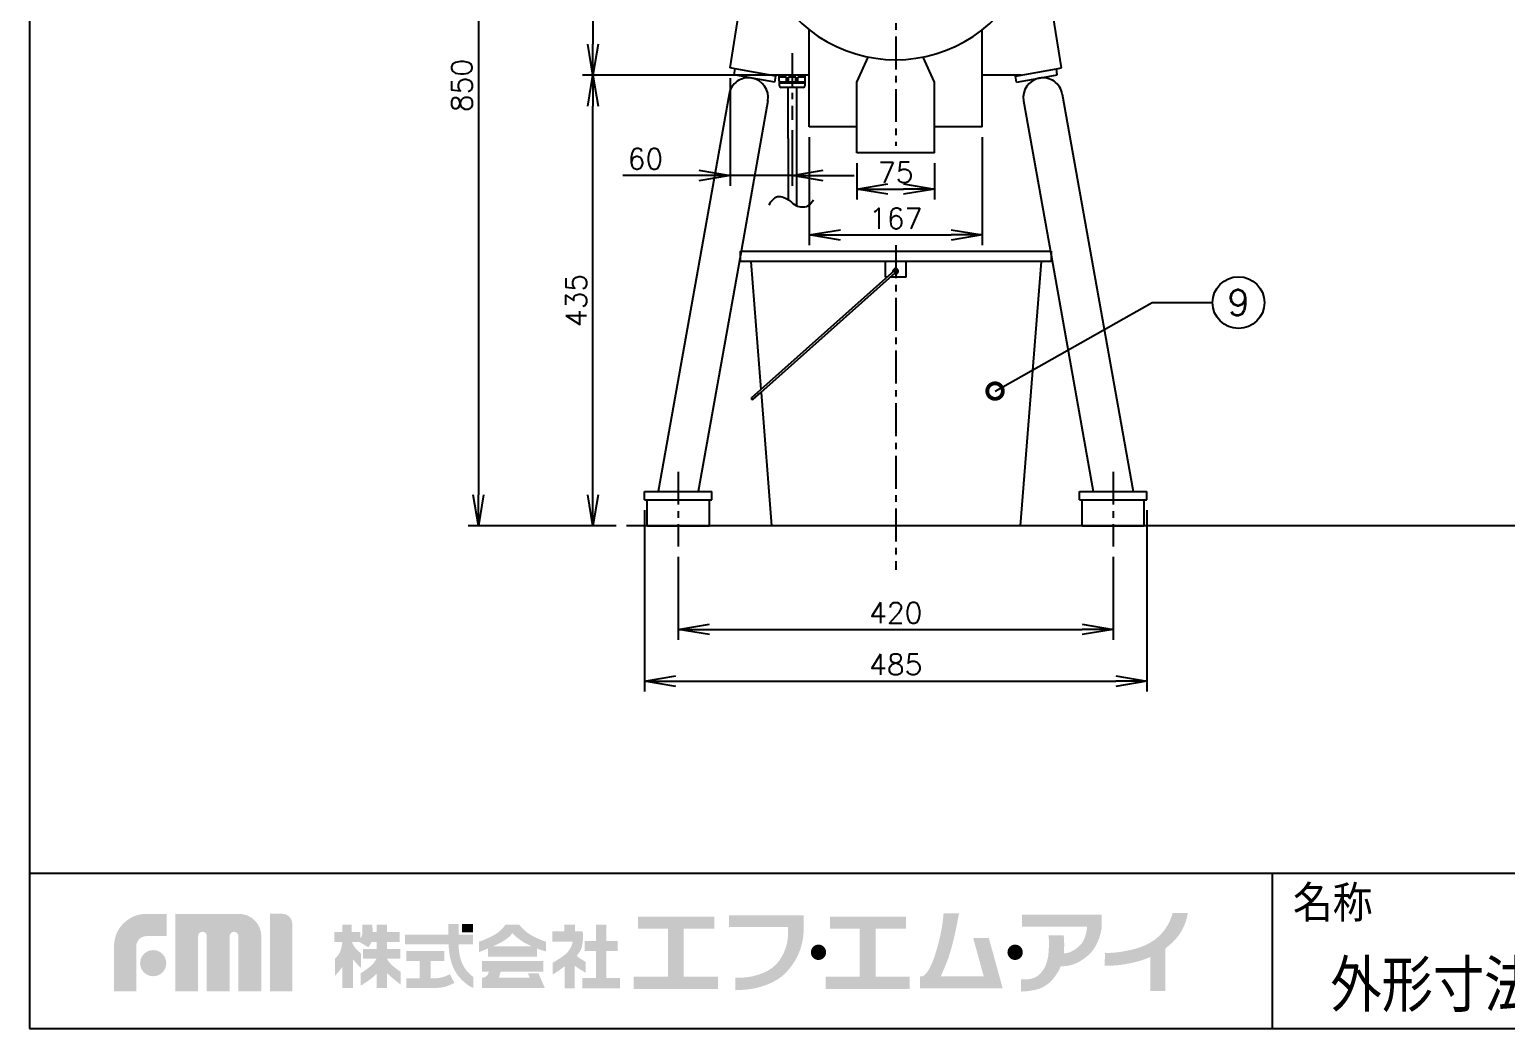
# Model space of a CAD drawing. Extents: x 230 to 4050, y 0 to 2754.
# Drawn here: x 230 to 1656, y 0 to 964 of the extents above; entities that cross this region are included whole.
import ezdxf
from ezdxf.enums import TextEntityAlignment as Align

# ---------------------------------------------------------------- set-up
doc = ezdxf.new("R2010")
doc.units = 0
doc.header["$PDMODE"] = 3
doc.linetypes.add('CENTER', pattern=[50.8, 31.75, -6.35, 6.35, -6.35])
doc.layers.get('0').update_dxf_attribs({"linetype": 'CONTINUOUS'})
doc.layers.get('DEFPOINTS').update_dxf_attribs({"linetype": 'CONTINUOUS'})
for name, color, linetype in [('DANMEN', 7, 'CONTINUOUS'), ('SUNPOU', 7, 'CONTINUOUS'), ('WAKU', 7, 'CONTINUOUS')]:
    doc.layers.add(name, color=color, linetype=linetype)
doc.styles.get("Standard").update_dxf_attribs({"font": 'ROMANS', "bigfont": 'EXTFONT.shx'})
doc.dimstyles.get("Standard").update_dxf_attribs({"dimscale": 10, "dimtxt": 2, "dimasz": 3, "dimexe": 1, "dimexo": 1, "dimgap": 0.6, "dimtad": 3, "dimdec": 0, "dimzin": 0, "dimdsep": 46, "dimtxsty": 'STANDARD', "dimblk1": 'OPEN', "dimblk2": 'OPEN', "dimsah": 1, "dimcen": 1.5, "dimadec": 0, "dimazin": 0, "dimtfac": 1, "dimtdec": 0, "dimtmove": 0, "dimatfit": 0, "dimldrblk": 'DOTSMALL', "dimfxl": 1, "dimtvp": 1, "dimtolj": 1, "dimtzin": 0, "dimarcsym": 0})

# ---------------------------------------------------------------- blocks, each defined once
blk = doc.blocks.new('_OPEN')
at = {"color": 0, "linetype": 'ByBlock'}
for p, q in [((-1, 0.167), (0, 0)), ((0, 0), (-1, -0.167)), ((0, 0), (-1, 0))]:
    blk.add_line(p, q, dxfattribs=at)
blk = doc.blocks.new('*D9')
at = {"layer": 'DEFPOINTS', "color": 0}
for p in [(1075.5, 1205.2), (774, 920.2), (966.5, 920.2)]:
    blk.add_point(p, dxfattribs=at)
at = {"layer": 'SUNPOU', "color": 0, "lineweight": -2}
for p, q in [((1065.5, 1205.2), (764, 1205.2)), ((774, 1175.2), (774, 950.2)), ((956.5, 920.2), (764, 920.2))]:
    blk.add_line(p, q, dxfattribs=at)
at = {"layer": 'SUNPOU', "color": 0, "lineweight": -2, "xscale": 30, "yscale": 30, "zscale": 30}
for p, rotation in [((774, 1205.2), 90), ((774, 920.2), 270)]:
    blk.add_blockref('_OPEN', p, dxfattribs=dict(at, rotation=rotation))
at = {"layer": 'SUNPOU', "color": 0, "insert": (758, 1062.7), "char_height": 20, "attachment_point": 5, "rotation": 90}
blk.add_mtext('\\A1;285', dxfattribs=at)
blk = doc.blocks.new('_DotSmall')
at = {"color": 0, "linetype": 'ByBlock', "const_width": 0.5}
blk.add_lwpolyline([(-0.0625, 0, 1), (0.0625, 0, 1)], format="xyb", close=True, dxfattribs=at)
blk = doc.blocks.new('*D10')
at = {"layer": 'DEFPOINTS', "color": 0}
for p in [(921.5, 1335.2), (663.5, 485.2), (806.5, 485.2)]:
    blk.add_point(p, dxfattribs=at)
at = {"layer": 'SUNPOU', "color": 0, "lineweight": -2}
for p, q in [((911.5, 1335.2), (653.5, 1335.2)), ((663.5, 1305.2), (663.5, 515.2)), ((796.5, 485.2), (653.5, 485.2))]:
    blk.add_line(p, q, dxfattribs=at)
at = {"layer": 'SUNPOU', "color": 0, "lineweight": -2, "xscale": 30, "yscale": 30, "zscale": 30}
for p, rotation in [((663.5, 1335.2), 90), ((663.5, 485.2), 270)]:
    blk.add_blockref('_OPEN', p, dxfattribs=dict(at, rotation=rotation))
at = {"layer": 'SUNPOU', "color": 0, "insert": (647.5, 910.2), "char_height": 20, "attachment_point": 5, "rotation": 90}
blk.add_mtext('\\A1;850', dxfattribs=at)
blk = doc.blocks.new('*D11')
at = {"layer": 'DEFPOINTS', "color": 0}
for p in [(983, 870.2), (1150, 870.2), (1150, 765.9)]:
    blk.add_point(p, dxfattribs=at)
at = {"layer": 'SUNPOU', "color": 0, "lineweight": -2}
for p, q in [((983, 860.2), (983, 755.9)), ((1150, 860.2), (1150, 755.9)), ((1013, 765.9), (1120, 765.9))]:
    blk.add_line(p, q, dxfattribs=at)
at = {"layer": 'SUNPOU', "color": 0, "lineweight": -2, "xscale": 30, "yscale": 30, "zscale": 30, "rotation": 180}
blk.add_blockref('_OPEN', (983, 765.9), dxfattribs=at)
at = {"layer": 'SUNPOU', "color": 0, "lineweight": -2, "xscale": 30, "yscale": 30, "zscale": 30}
blk.add_blockref('_OPEN', (1150, 765.9), dxfattribs=at)
at = {"layer": 'SUNPOU', "color": 0, "insert": (1066.5, 781.9), "char_height": 20, "attachment_point": 5}
blk.add_mtext('\\A1;167', dxfattribs=at)
blk = doc.blocks.new('*D12')
at = {"layer": 'DEFPOINTS', "color": 0}
for p in [(1029, 845.2), (1104, 845.2), (1104, 810.2)]:
    blk.add_point(p, dxfattribs=at)
at = {"layer": 'SUNPOU', "color": 0, "lineweight": -2}
for p, q in [((1029, 835.2), (1029, 800.2)), ((1104, 835.2), (1104, 800.2)), ((1059, 810.2), (1074, 810.2))]:
    blk.add_line(p, q, dxfattribs=at)
at = {"layer": 'SUNPOU', "color": 0, "lineweight": -2, "xscale": 30, "yscale": 30, "zscale": 30, "rotation": 180}
blk.add_blockref('_OPEN', (1029, 810.2), dxfattribs=at)
at = {"layer": 'SUNPOU', "color": 0, "lineweight": -2, "xscale": 30, "yscale": 30, "zscale": 30}
blk.add_blockref('_OPEN', (1104, 810.2), dxfattribs=at)
at = {"layer": 'SUNPOU', "color": 0, "insert": (1066.5, 826.2), "char_height": 20, "attachment_point": 5}
blk.add_mtext('\\A1;75', dxfattribs=at)
blk = doc.blocks.new('*D21')
at = {"layer": 'DEFPOINTS', "color": 0}
for p in [(774, 920.2), (945.5, 920.2), (806.5, 485.2)]:
    blk.add_point(p, dxfattribs=at)
at = {"layer": 'SUNPOU', "color": 0, "lineweight": -2}
for p, q in [((935.5, 920.2), (764, 920.2)), ((774, 515.2), (774, 890.2)), ((796.5, 485.2), (764, 485.2))]:
    blk.add_line(p, q, dxfattribs=at)
at = {"layer": 'SUNPOU', "color": 0, "lineweight": -2, "xscale": 30, "yscale": 30, "zscale": 30}
for p, rotation in [((774, 920.2), 90), ((774, 485.2), 270)]:
    blk.add_blockref('_OPEN', p, dxfattribs=dict(at, rotation=rotation))
at = {"layer": 'SUNPOU', "color": 0, "insert": (758, 702.7), "char_height": 20, "attachment_point": 5, "rotation": 90}
blk.add_mtext('\\A1;435', dxfattribs=at)
blk = doc.blocks.new('*D27')
at = {"layer": 'DEFPOINTS', "color": 0}
for p in [(906.5, 927.2), (966.5, 876.9), (966.5, 823.3)]:
    blk.add_point(p, dxfattribs=at)
at = {"layer": 'SUNPOU', "color": 0, "lineweight": -2}
for p, q in [((906.5, 917.2), (906.5, 813.3)), ((966.5, 866.9), (966.5, 813.3)), ((876.5, 823.3), (803.1, 823.3)), ((966.5, 823.3), (906.5, 823.3)), ((996.5, 823.3), (1026.5, 823.3))]:
    blk.add_line(p, q, dxfattribs=at)
at = {"layer": 'SUNPOU', "color": 0, "lineweight": -2, "xscale": 30, "yscale": 30, "zscale": 30}
blk.add_blockref('_OPEN', (906.5, 823.3), dxfattribs=at)
at = {"layer": 'SUNPOU', "color": 0, "lineweight": -2, "xscale": 30, "yscale": 30, "zscale": 30, "rotation": 180}
blk.add_blockref('_OPEN', (966.5, 823.3), dxfattribs=at)
at = {"layer": 'SUNPOU', "color": 0, "insert": (824.8, 839.3), "char_height": 20, "attachment_point": 5}
blk.add_mtext('\\A1;60', dxfattribs=at)
blk = doc.blocks.new('*D36')
at = {"layer": 'DEFPOINTS', "color": 0}
for p in [(856.5, 465.2), (1276.5, 465.2), (1276.5, 385.2)]:
    blk.add_point(p, dxfattribs=at)
at = {"layer": 'SUNPOU', "color": 0, "lineweight": -2}
for p, q in [((856.5, 455.2), (856.5, 375.2)), ((1276.5, 455.2), (1276.5, 375.2)), ((886.5, 385.2), (1246.5, 385.2))]:
    blk.add_line(p, q, dxfattribs=at)
at = {"layer": 'SUNPOU', "color": 0, "lineweight": -2, "xscale": 30, "yscale": 30, "zscale": 30, "rotation": 180}
blk.add_blockref('_OPEN', (856.5, 385.2), dxfattribs=at)
at = {"layer": 'SUNPOU', "color": 0, "lineweight": -2, "xscale": 30, "yscale": 30, "zscale": 30}
blk.add_blockref('_OPEN', (1276.5, 385.2), dxfattribs=at)
at = {"layer": 'SUNPOU', "color": 0, "insert": (1066.5, 401.2), "char_height": 20, "attachment_point": 5}
blk.add_mtext('\\A1;420', dxfattribs=at)
blk = doc.blocks.new('*D37')
at = {"layer": 'DEFPOINTS', "color": 0}
for p in [(824, 510.2), (1309, 510.2), (1309, 335.2)]:
    blk.add_point(p, dxfattribs=at)
at = {"layer": 'SUNPOU', "color": 0, "lineweight": -2}
for p, q in [((824, 500.2), (824, 325.2)), ((1309, 500.2), (1309, 325.2)), ((854, 335.2), (1279, 335.2))]:
    blk.add_line(p, q, dxfattribs=at)
at = {"layer": 'SUNPOU', "color": 0, "lineweight": -2, "xscale": 30, "yscale": 30, "zscale": 30, "rotation": 180}
blk.add_blockref('_OPEN', (824, 335.2), dxfattribs=at)
at = {"layer": 'SUNPOU', "color": 0, "lineweight": -2, "xscale": 30, "yscale": 30, "zscale": 30}
blk.add_blockref('_OPEN', (1309, 335.2), dxfattribs=at)
at = {"layer": 'SUNPOU', "color": 0, "insert": (1066.5, 351.2), "char_height": 20, "attachment_point": 5}
blk.add_mtext('\\A1;485', dxfattribs=at)

msp = doc.modelspace()

# ---------------------------------------------------------------- hatches: boundary and pattern name
at = {"layer": 'WAKU'}
h = msp.add_hatch(color=1, dxfattribs=at)
edge = h.paths.add_edge_path()
edge.add_spline(control_points=[(311.6, 35.7), (311.6, 35.7), (311.6, 79.3), (311.6, 79.3), (311.6, 96.6), (325.6, 110.6), (342.9, 110.6), (342.9, 110.6), (362.3, 110.6), (362.3, 110.6), (362.3, 110.6), (362.3, 89.1), (362.3, 89.1), (362.3, 89.1), (342.9, 89.1), (342.9, 89.1), (337.5, 89.1), (333.1, 84.7), (333.1, 79.3), (333.1, 79.3), (333.1, 35.7), (333.1, 35.7), (333.1, 35.7), (311.6, 35.7), (311.6, 35.7)], knot_values=[0, 0, 0, 0, 1, 1, 1, 2, 2, 2, 3, 3, 3, 4, 4, 4, 5, 5, 5, 6, 6, 6, 7, 7, 7, 8, 8, 8, 8], degree=3, periodic=0)
h = msp.add_hatch(color=1, dxfattribs=at)
edge = h.paths.add_edge_path()
edge.add_spline(control_points=[(453.5, 35.7), (453.5, 35.7), (431.7, 35.7), (431.7, 35.7), (431.7, 35.7), (431.7, 89.1), (431.7, 89.1), (431.7, 91.4), (429.8, 93.3), (427.5, 93.3), (425.2, 93.3), (423.3, 91.4), (423.3, 89.1), (423.3, 89.1), (423.3, 35.7), (423.3, 35.7), (423.3, 35.7), (401.2, 35.7), (401.2, 35.7), (401.2, 35.7), (401.2, 89.1), (401.2, 89.1), (401.2, 91.4), (399.4, 93.3), (397.1, 93.3), (394.7, 93.3), (392.8, 91.4), (392.8, 89.1), (392.8, 89.1), (392.8, 35.7), (392.8, 35.7), (392.8, 35.7), (370.8, 35.7), (370.8, 35.7), (370.8, 35.7), (370.8, 110.6), (370.8, 110.6), (370.8, 110.6), (402.5, 110.6), (402.5, 110.6), (402.5, 110.6), (432.2, 110.6), (432.2, 110.6), (444.1, 110.6), (453.8, 101), (453.8, 89.1), (453.8, 89.1), (453.8, 87.1), (453.8, 87.1), (453.8, 83.8), (453.8, 35.7), (453.8, 35.7), (453.8, 35.7), (453.5, 35.7), (453.5, 35.7)], knot_values=[0, 0, 0, 0, 1, 1, 1, 2, 2, 2, 3, 3, 3, 4, 4, 4, 5, 5, 5, 6, 6, 6, 7, 7, 7, 8, 8, 8, 9, 9, 9, 10, 10, 10, 11, 11, 11, 12, 12, 12, 13, 13, 13, 14, 14, 14, 15, 15, 15, 16, 16, 16, 17, 17, 17, 18, 18, 18, 18], degree=3, periodic=0)
h = msp.add_hatch(color=1, dxfattribs=at)
edge = h.paths.add_edge_path()
edge.add_spline(control_points=[(462.1, 35.7), (462.1, 35.7), (462.1, 110.7), (462.1, 110.7), (462.1, 110.7), (473.9, 110.7), (473.9, 110.7), (479.3, 110.7), (483.7, 106.3), (483.7, 100.9), (483.7, 100.9), (483.7, 35.7), (483.7, 35.7), (483.7, 35.7), (462.1, 35.7), (462.1, 35.7)], knot_values=[0, 0, 0, 0, 1, 1, 1, 2, 2, 2, 3, 3, 3, 4, 4, 4, 5, 5, 5, 5], degree=3, periodic=0)
h = msp.add_hatch(color=1, dxfattribs=at)
edge = h.paths.add_edge_path(flags=16)
edge.add_spline(control_points=[(588.4, 54.7), (588.4, 54.7), (584.4, 57.2), (580.4, 60.7), (577.9, 62.8), (576.3, 65.3), (575.3, 67), (575.3, 67), (575.3, 67.2), (575.3, 67.2), (575.3, 67.2), (588.2, 67.2), (588.2, 67.2), (588.2, 67.2), (588.2, 76.7), (588.2, 76.7), (588.2, 76.7), (575.3, 76.7), (575.3, 76.7), (575.3, 76.7), (575.3, 83.5), (575.3, 83.5), (575.3, 83.5), (587.4, 83.5), (587.4, 83.5), (587.4, 83.5), (587.4, 93), (587.4, 93), (587.4, 93), (575.3, 93), (575.3, 93), (575.3, 93), (575.3, 100.2), (575.3, 100.2), (575.3, 100.2), (565.2, 100.2), (565.2, 100.2), (565.2, 100.2), (565.2, 93), (565.2, 93), (565.2, 93), (561.5, 93), (561.5, 93), (561.4, 97.2), (560.7, 100.3), (560.7, 100.3), (560.7, 100.3), (551.3, 100.3), (551.3, 100.3), (551.3, 100.3), (551.4, 92.5), (551.3, 90.8), (551.2, 89.8), (550.3, 88.3), (549.5, 87.1), (549.5, 87.1), (549.5, 93), (549.5, 93), (549.5, 93), (541.2, 93), (541.2, 93), (541.2, 93), (541.2, 100.3), (541.2, 100.3), (541.2, 100.3), (532.1, 100.3), (532.1, 100.3), (532.1, 100.3), (532.1, 93), (532.1, 93), (532.1, 93), (524.2, 93), (524.2, 93), (524.2, 93), (524.2, 83.3), (524.2, 83.3), (524.2, 83.3), (532.1, 83.3), (532.1, 83.3), (532.1, 83.3), (532.1, 83.2), (532.1, 83.2), (531.9, 81.5), (530.9, 75), (529.1, 72.2), (527, 69), (524.9, 67.3), (524.9, 67.3), (524.9, 67.3), (524.9, 50.7), (524.9, 50.7), (524.9, 50.7), (530, 56), (532.1, 59.6), (532.1, 59.6), (532.1, 38.9), (532.1, 38.9), (532.1, 38.9), (541.2, 38.9), (541.2, 38.9), (541.2, 38.9), (541.2, 38.9), (541.2, 38.9), (541.2, 38.9), (542.4, 38.9), (542.4, 38.9), (542.4, 38.9), (542.4, 66.7), (542.4, 66.7), (544.8, 63.3), (550, 58.5), (550, 58.5), (550, 58.5), (550, 72.5), (550, 72.5), (550, 72.5), (546.1, 75.6), (544.3, 77.9), (542.8, 79.7), (541.8, 82.3), (541.5, 83.3), (541.5, 83.3), (548.8, 83.3), (548.8, 83.3), (548.8, 83.3), (557.2, 78.3), (557.2, 78.3), (557.2, 78.3), (558.9, 80.5), (560.2, 83.5), (560.2, 83.5), (565.2, 83.5), (565.2, 83.5), (565.2, 83.5), (565.2, 76.7), (565.2, 76.7), (565.2, 76.7), (552.1, 76.7), (552.1, 76.7), (552.1, 76.7), (552.1, 67.2), (552.1, 67.2), (552.1, 67.2), (564.9, 67.2), (564.9, 67.2), (564.1, 65.4), (562.2, 62.3), (558.3, 59.3), (552.6, 54.8), (549.7, 53.3), (549.7, 53.3), (549.7, 53.3), (549.7, 41.3), (549.7, 41.3), (549.7, 41.3), (561.4, 48.1), (565.2, 53), (565.2, 53), (565.2, 38.9), (565.2, 38.9), (565.2, 38.9), (575.3, 38.9), (575.3, 38.9), (575.3, 38.9), (575.3, 53.3), (575.3, 53.3), (580, 48.8), (588.4, 42.3), (588.4, 42.3), (588.4, 42.3), (588.4, 54.7), (588.4, 54.7)], knot_values=[0, 0, 0, 0, 1, 1, 1, 2, 2, 2, 3, 3, 3, 4, 4, 4, 5, 5, 5, 6, 6, 6, 7, 7, 7, 8, 8, 8, 9, 9, 9, 10, 10, 10, 11, 11, 11, 12, 12, 12, 13, 13, 13, 14, 14, 14, 15, 15, 15, 16, 16, 16, 17, 17, 17, 18, 18, 18, 19, 19, 19, 20, 20, 20, 21, 21, 21, 22, 22, 22, 23, 23, 23, 24, 24, 24, 25, 25, 25, 26, 26, 26, 27, 27, 27, 28, 28, 28, 29, 29, 29, 30, 30, 30, 31, 31, 31, 32, 32, 32, 33, 33, 33, 34, 34, 34, 35, 35, 35, 36, 36, 36, 37, 37, 37, 38, 38, 38, 39, 39, 39, 40, 40, 40, 41, 41, 41, 42, 42, 42, 43, 43, 43, 44, 44, 44, 45, 45, 45, 46, 46, 46, 47, 47, 47, 48, 48, 48, 49, 49, 49, 50, 50, 50, 51, 51, 51, 52, 52, 52, 53, 53, 53, 54, 54, 54, 55, 55, 55, 56, 56, 56, 57, 57, 57, 57], degree=3, periodic=0)
h = msp.add_hatch(color=1, dxfattribs=at)
edge = h.paths.add_edge_path()
edge.add_spline(control_points=[(649.2, 60), (647.3, 63.5), (645.9, 67.8), (645.1, 72), (644.6, 75.4), (644.4, 78.9), (644.3, 81.1), (644.3, 81.1), (658.1, 81.1), (658.1, 81.1), (658.1, 81.1), (658.1, 90.6), (658.1, 90.6), (658.1, 90.6), (644.4, 90.6), (644.4, 90.6), (644.4, 90.6), (644.4, 100.9), (644.4, 100.9), (644.4, 100.9), (634.3, 100.9), (634.3, 100.9), (634.3, 100.9), (634.3, 90.6), (634.3, 90.6), (634.3, 90.6), (592.7, 90.6), (592.7, 90.6), (592.7, 90.6), (592.7, 81.1), (592.7, 81.1), (592.7, 81.1), (634.7, 81.1), (634.7, 81.1), (634.8, 78.6), (635.1, 74.5), (635.8, 70.4), (636.7, 65.3), (638.5, 59.8), (640.9, 55.5), (646.1, 46), (654.9, 40.9), (655.7, 40.4), (656.5, 39.9), (658.6, 39.1), (658.6, 39.1), (658.6, 39.1), (658.6, 49.7), (658.6, 49.7), (656.1, 51.4), (651.9, 55.1), (649.2, 60)], knot_values=[0, 0, 0, 0, 1, 1, 1, 2, 2, 2, 3, 3, 3, 4, 4, 4, 5, 5, 5, 6, 6, 6, 7, 7, 7, 8, 8, 8, 9, 9, 9, 10, 10, 10, 11, 11, 11, 12, 12, 12, 13, 13, 13, 14, 14, 14, 15, 15, 15, 16, 16, 16, 17, 17, 17, 17], degree=3, periodic=0)
for points in [[(658.1, 92.7), (647.7, 92.7), (647.7, 100.9), (658.1, 100.9)], [(786.9, 48.7), (786.9, 74.6), (797.8, 74.6), (797.8, 84.4), (786.9, 84.4), (786.9, 100.3), (777.1, 100.3), (777.1, 84.4), (766, 84.4), (766, 74.6), (777.1, 74.6), (777.1, 48.7), (763.7, 48.7), (763.7, 38.8), (800.2, 38.8), (800.2, 48.7)], [(861.7, 50), (861.7, 96.3), (891.3, 96.3), (891.3, 107.8), (817.7, 107.8), (817.7, 96.3), (846.5, 96.3), (846.5, 50), (813.5, 50), (813.5, 38.1), (894.8, 38.1), (894.8, 50)], [(1047, 50), (1047, 96.3), (1076.5, 96.3), (1076.5, 107.8), (1003, 107.8), (1003, 96.3), (1031.8, 96.3), (1031.8, 50), (998.7, 50), (998.7, 38.1), (1080, 38.1), (1080, 50)]]:
    msp.add_hatch(color=1, dxfattribs=at).paths.add_polyline_path(points)
h = msp.add_hatch(color=1, dxfattribs=at)
edge = h.paths.add_edge_path()
edge.add_spline(control_points=[(677.5, 79.3), (680.6, 80.6), (683.3, 81.9), (685, 82.8), (690, 85.7), (695, 89.3), (695.9, 91.8), (696, 91.8), (696.2, 91.9), (696.5, 91.7), (696.6, 91.1), (702.1, 86.5), (706.2, 83.8), (709, 82.1), (712, 80.6), (714.9, 79.3), (714.9, 79.3), (677.5, 79.3), (677.5, 79.3)], knot_values=[0, 0, 0, 0, 1, 1, 1, 2, 2, 2, 3, 3, 3, 4, 4, 4, 5, 5, 5, 6, 6, 6, 6], degree=3, periodic=0)
edge = h.paths.add_edge_path(flags=16)
edge.add_spline(control_points=[(728.6, 83.7), (728.6, 83.7), (722.3, 85.7), (715.7, 89.3), (706.4, 94.4), (703, 100.2), (703, 100.2), (703, 100.2), (689.6, 100.2), (689.6, 100.2), (689.6, 100.2), (686.1, 94), (677.8, 89.7), (669.5, 85.4), (664, 83.7), (664, 83.7), (664, 83.7), (664, 73.6), (664, 73.6), (664, 73.6), (668, 75.2), (672.6, 77.2), (672.6, 77.2), (672.6, 69.2), (672.6, 69.2), (672.6, 69.2), (720.2, 69.2), (720.2, 69.2), (720.2, 69.2), (720.2, 77.1), (720.2, 77.1), (725, 75.3), (728.6, 74.4), (728.6, 74.4), (728.6, 74.4), (728.6, 83.7), (728.6, 83.7)], knot_values=[0, 0, 0, 0, 1, 1, 1, 2, 2, 2, 3, 3, 3, 4, 4, 4, 5, 5, 5, 6, 6, 6, 7, 7, 7, 8, 8, 8, 9, 9, 9, 10, 10, 10, 11, 11, 11, 12, 12, 12, 12], degree=3, periodic=0)
h = msp.add_hatch(color=1, dxfattribs=at)
edge = h.paths.add_edge_path()
edge.add_spline(control_points=[(767.1, 64.3), (767.1, 64.3), (762.7, 66.7), (760.6, 68.3), (759.8, 68.9), (759.1, 69.6), (758.5, 70.3), (760.1, 72), (761.4, 73.9), (762.3, 75.7), (765.5, 82.6), (764.2, 93.7), (764.2, 93.7), (764.2, 93.7), (756.6, 93.7), (756.6, 93.7), (756.6, 93.7), (756.6, 100.3), (756.6, 100.3), (756.6, 100.3), (746.6, 100.3), (746.6, 100.3), (746.6, 100.3), (746.6, 93.7), (746.6, 93.7), (746.6, 93.7), (734.9, 93.7), (734.9, 93.7), (734.9, 93.7), (734.9, 83.8), (734.9, 83.8), (734.9, 83.8), (754.5, 83.8), (754.5, 83.8), (754.2, 79.5), (750.6, 74), (747, 71.1), (743.2, 68.2), (735.3, 63.4), (735.3, 63.4), (735.3, 63.4), (735.3, 52.2), (735.3, 52.2), (735.3, 52.2), (738.8, 54), (744.1, 58), (744.9, 58.6), (745.9, 59.3), (746.8, 60.1), (746.8, 60.1), (746.8, 38.8), (746.8, 38.8), (746.8, 38.8), (756.5, 38.8), (756.5, 38.8), (756.5, 38.8), (756.5, 60.5), (756.5, 60.5), (760.9, 57.2), (767.1, 53.8), (767.1, 53.8), (767.1, 53.8), (767.1, 64.3), (767.1, 64.3)], knot_values=[0, 0, 0, 0, 1, 1, 1, 2, 2, 2, 3, 3, 3, 4, 4, 4, 5, 5, 5, 6, 6, 6, 7, 7, 7, 8, 8, 8, 9, 9, 9, 10, 10, 10, 11, 11, 11, 12, 12, 12, 13, 13, 13, 14, 14, 14, 15, 15, 15, 16, 16, 16, 17, 17, 17, 18, 18, 18, 19, 19, 19, 20, 20, 20, 21, 21, 21, 21], degree=3, periodic=0)
h = msp.add_hatch(color=1, dxfattribs=at)
edge = h.paths.add_edge_path()
edge.add_spline(control_points=[(977.5, 98), (977.5, 98), (977.5, 100.1), (977.5, 100.1), (977.5, 101.5), (977.5, 102.2), (977.5, 102.3), (977.5, 102.3), (977.5, 109.3), (977.5, 109.3), (977.5, 109.3), (905.4, 109.3), (905.4, 109.3), (905.4, 109.3), (905.4, 98), (905.4, 98), (905.4, 98), (962.4, 98), (962.4, 98), (962.6, 94.1), (962.9, 85.8), (960.5, 78.7), (958.1, 71.4), (955, 66), (950.7, 61.6), (942, 52.6), (925.9, 48.3), (911.6, 49), (911.6, 49), (911.6, 48.9), (911.6, 48.9), (911.6, 48.9), (911.6, 37.2), (911.6, 37.2), (911.6, 37.2), (911.6, 37.2), (911.6, 37.2), (929.1, 36.4), (949.3, 42.4), (960.3, 53.7), (965.5, 59.2), (970.2, 65.7), (973.5, 74.2), (976.7, 82.2), (977.5, 89.6), (977.5, 94.7), (977.5, 96), (977.5, 97.1), (977.5, 98), (977.5, 98), (977.5, 98), (977.5, 98)], knot_values=[0, 0, 0, 0, 1, 1, 1, 2, 2, 2, 3, 3, 3, 4, 4, 4, 5, 5, 5, 6, 6, 6, 7, 7, 7, 8, 8, 8, 9, 9, 9, 10, 10, 10, 11, 11, 11, 12, 12, 12, 13, 13, 13, 14, 14, 14, 15, 15, 15, 16, 16, 16, 17, 17, 17, 17], degree=3, periodic=0)
h = msp.add_hatch(color=1, dxfattribs=at)
edge = h.paths.add_edge_path()
edge.add_spline(control_points=[(1156.4, 87.3), (1156.4, 87.3), (1141.3, 87.3), (1141.3, 87.3), (1141.3, 87.3), (1151.5, 50.2), (1151.5, 50.2), (1151.5, 50.2), (1109.8, 50.2), (1109.8, 50.2), (1111, 52.5), (1113.6, 58.1), (1117.2, 67.7), (1122.9, 83.4), (1127.6, 111.2), (1127.6, 111.2), (1127.6, 111.2), (1112.7, 111.2), (1112.7, 111.2), (1112.7, 111.2), (1111.7, 92.5), (1104.2, 70.2), (1099.1, 54.9), (1094.6, 51.1), (1092.2, 50.2), (1092.2, 50.2), (1089.9, 50.2), (1089.9, 50.2), (1089.9, 50.2), (1089.9, 38.7), (1089.9, 38.7), (1089.9, 38.7), (1154.7, 38.7), (1154.7, 38.7), (1154.7, 38.7), (1164.6, 38.7), (1164.6, 38.7), (1164.6, 38.7), (1169.8, 38.7), (1169.8, 38.7), (1169.8, 38.7), (1156.4, 87.3), (1156.4, 87.3)], knot_values=[0, 0, 0, 0, 1, 1, 1, 2, 2, 2, 3, 3, 3, 4, 4, 4, 5, 5, 5, 6, 6, 6, 7, 7, 7, 8, 8, 8, 9, 9, 9, 10, 10, 10, 11, 11, 11, 12, 12, 12, 13, 13, 13, 14, 14, 14, 14], degree=3, periodic=0)
h = msp.add_hatch(color=1, dxfattribs=at)
edge = h.paths.add_edge_path()
edge.add_spline(control_points=[(1265.5, 101.6), (1265.5, 101.6), (1265.5, 109.8), (1265.5, 109.8), (1265.5, 109.8), (1188.5, 109.8), (1188.5, 109.8), (1188.5, 109.8), (1188.5, 98.2), (1188.5, 98.2), (1188.5, 98.2), (1251.3, 98.2), (1251.3, 98.2), (1251, 95.1), (1249.9, 85.4), (1244.5, 80.3), (1238, 74.2), (1233.2, 72.5), (1228.8, 72.5), (1228.8, 72.5), (1228.8, 72.5), (1228.8, 72.5), (1229.7, 81.5), (1228.7, 89.9), (1228.7, 89.9), (1228.7, 89.9), (1213.9, 89.9), (1213.9, 89.9), (1213.9, 89.9), (1214.9, 87.4), (1214.2, 74.5), (1213.5, 60.6), (1207.4, 52.9), (1202, 49.7), (1196.6, 46.5), (1187.6, 47.4), (1187.6, 47.4), (1187.6, 47.4), (1187.6, 35.7), (1187.6, 35.7), (1187.6, 35.7), (1192.3, 35.2), (1202.4, 37.6), (1211.4, 39.6), (1219.2, 46.4), (1224.9, 57.7), (1225.1, 58), (1225.6, 59.7), (1225.7, 60), (1232.7, 60.1), (1240.7, 60.6), (1252, 70.3), (1260.9, 77.9), (1264.3, 89.7), (1265.2, 96.1), (1265.2, 96.1), (1265.5, 101.6), (1265.5, 101.6)], knot_values=[0, 0, 0, 0, 1, 1, 1, 2, 2, 2, 3, 3, 3, 4, 4, 4, 5, 5, 5, 6, 6, 6, 7, 7, 7, 8, 8, 8, 9, 9, 9, 10, 10, 10, 11, 11, 11, 12, 12, 12, 13, 13, 13, 14, 14, 14, 15, 15, 15, 16, 16, 16, 17, 17, 17, 18, 18, 18, 19, 19, 19, 19], degree=3, periodic=0)
h = msp.add_hatch(color=1, dxfattribs=at)
edge = h.paths.add_edge_path()
edge.add_spline(control_points=[(1348.5, 111.4), (1348.5, 111.4), (1333.8, 111.4), (1333.8, 111.4), (1333.8, 111.1), (1329.6, 91), (1309.8, 81.4), (1302.4, 77.9), (1295.8, 76.3), (1290.2, 75.1), (1277.9, 72.5), (1268.8, 72.9), (1268.7, 72.9), (1268.7, 72.9), (1268.1, 60.5), (1268.1, 60.5), (1268.5, 60.5), (1278.8, 60), (1292.8, 62.9), (1298.3, 64.1), (1304.8, 65.7), (1312.2, 68.9), (1312.2, 68.9), (1312.2, 36.1), (1312.2, 36.1), (1312.2, 36.1), (1326.7, 36.1), (1326.7, 36.1), (1326.7, 36.1), (1326.7, 77), (1326.7, 77), (1347.1, 91.6), (1348.2, 110.4), (1348.5, 111.4)], knot_values=[0, 0, 0, 0, 1, 1, 1, 2, 2, 2, 3, 3, 3, 4, 4, 4, 5, 5, 5, 6, 6, 6, 7, 7, 7, 8, 8, 8, 9, 9, 9, 10, 10, 10, 11, 11, 11, 11], degree=3, periodic=0)
h = msp.add_hatch(color=1, dxfattribs=at)
edge = h.paths.add_edge_path()
edge.add_spline(control_points=[(336.8, 63), (336.8, 70), (342.4, 75.6), (349.4, 75.6), (356.4, 75.6), (362, 70), (362, 63), (362, 56), (356.4, 50.4), (349.4, 50.4), (342.4, 50.4), (336.8, 56), (336.8, 63)], knot_values=[0, 0, 0, 0, 1, 1, 1, 2, 2, 2, 3, 3, 3, 4, 4, 4, 4], degree=3, periodic=0)
h = msp.add_hatch(color=1, dxfattribs=at)
edge = h.paths.add_edge_path()
edge.add_spline(control_points=[(635.9, 52.4), (634.6, 51.7), (630.7, 49.8), (627.9, 49.2), (626.4, 48.8), (623.4, 48.4), (620.9, 48.4), (620.9, 48.4), (620.4, 48.4), (620.4, 48.4), (620.4, 48.4), (620.4, 48.4), (620.4, 48.4), (620.4, 48.4), (617.3, 48.4), (617.3, 48.4), (617.3, 48.4), (617.3, 65.2), (617.3, 65.2), (617.3, 65.2), (630.7, 65.2), (630.7, 65.2), (630.7, 65.2), (630.7, 74.6), (630.7, 74.6), (630.7, 74.6), (594, 74.6), (594, 74.6), (594, 74.6), (594, 65.2), (594, 65.2), (594, 65.2), (606.9, 65.2), (606.9, 65.2), (606.9, 65.2), (606.9, 48.4), (606.9, 48.4), (606.9, 48.4), (594, 48.4), (594, 48.4), (594, 48.4), (594, 39), (594, 39), (594, 39), (620.4, 39), (620.4, 39), (620.4, 39), (620.9, 39), (620.9, 39), (623.9, 39), (627.6, 39.4), (630, 39.9), (634.5, 41), (639.8, 43.7), (640.3, 44), (640.3, 44), (635.9, 52.4), (635.9, 52.4)], knot_values=[0, 0, 0, 0, 1, 1, 1, 2, 2, 2, 3, 3, 3, 4, 4, 4, 5, 5, 5, 6, 6, 6, 7, 7, 7, 8, 8, 8, 9, 9, 9, 10, 10, 10, 11, 11, 11, 12, 12, 12, 13, 13, 13, 14, 14, 14, 15, 15, 15, 16, 16, 16, 17, 17, 17, 18, 18, 18, 19, 19, 19, 19], degree=3, periodic=0)
h = msp.add_hatch(color=1, dxfattribs=at)
edge = h.paths.add_edge_path()
edge.add_spline(control_points=[(999.3, 73.5), (999.3, 69.4), (996, 66.1), (991.9, 66.1), (987.8, 66.1), (984.5, 69.4), (984.5, 73.5), (984.5, 77.6), (987.8, 80.9), (991.9, 80.9), (996, 80.9), (999.3, 77.6), (999.3, 73.5)], knot_values=[0, 0, 0, 0, 1, 1, 1, 2, 2, 2, 3, 3, 3, 4, 4, 4, 4], degree=3, periodic=0)
h = msp.add_hatch(color=1, dxfattribs=at)
edge = h.paths.add_edge_path()
edge.add_spline(control_points=[(1189.2, 73.5), (1189.2, 69.4), (1185.9, 66.1), (1181.8, 66.1), (1177.7, 66.1), (1174.4, 69.4), (1174.4, 73.5), (1174.4, 77.6), (1177.7, 80.9), (1181.8, 80.9), (1185.9, 80.9), (1189.2, 77.6), (1189.2, 73.5)], knot_values=[0, 0, 0, 0, 1, 1, 1, 2, 2, 2, 3, 3, 3, 4, 4, 4, 4], degree=3, periodic=0)
h = msp.add_hatch(color=1, dxfattribs=at)
edge = h.paths.add_edge_path()
edge.add_spline(control_points=[(721.5, 53.2), (721.5, 53.2), (711.2, 53.2), (711.2, 53.2), (711.2, 53.2), (713.1, 49), (713.1, 49), (713.1, 49), (683.3, 49), (683.3, 49), (683.3, 49), (684.9, 54.8), (684.9, 54.8), (684.9, 54.8), (726.1, 54.8), (726.1, 54.8), (726.1, 54.8), (726.1, 65.1), (726.1, 65.1), (726.1, 65.1), (667.1, 65.1), (667.1, 65.1), (667.1, 65.1), (667.1, 54.8), (667.1, 54.8), (667.1, 54.8), (673.4, 54.8), (673.4, 54.8), (673.3, 53.9), (672.9, 52.3), (672, 51.4), (670.7, 50.2), (670.5, 49.9), (669.4, 49.4), (668.9, 49.2), (668.6, 49.1), (668.3, 49), (668.3, 49), (667.1, 49), (667.1, 49), (667.1, 49), (667.1, 38.9), (667.1, 38.9), (667.1, 38.9), (727.4, 38.9), (727.4, 38.9), (727.4, 38.9), (727.7, 38.9), (727.7, 38.9), (727.7, 38.9), (721.5, 53.2), (721.5, 53.2)], knot_values=[0, 0, 0, 0, 1, 1, 1, 2, 2, 2, 3, 3, 3, 4, 4, 4, 5, 5, 5, 6, 6, 6, 7, 7, 7, 8, 8, 8, 9, 9, 9, 10, 10, 10, 11, 11, 11, 12, 12, 12, 13, 13, 13, 14, 14, 14, 15, 15, 15, 16, 16, 16, 17, 17, 17, 17], degree=3, periodic=0)

# ---------------------------------------------------------------- linework, layer by layer
at = {"color": 2, "linetype": 'CENTER'}
for p, q in [((1066.5, 1363.9), (1066.5, 852)), ((966.5, 941.3), (966.5, 876.9)), ((1066.5, 755.9), (1066.5, 442.7)), ((856.5, 537.4), (856.5, 465.2)), ((1276.5, 537.4), (1276.5, 465.2))]:
    msp.add_line(p, q, dxfattribs=at)
at = {"color": 3}
for p, q in [((906.5, 927.2), (920.5, 1014.1)), ((1226.5, 927.2), (1218.4, 977.3)), ((911.4, 926.3), (906.5, 927.2)), ((1221.6, 926.3), (1226.5, 927.2)), ((910.5, 920.4), (911.4, 926.3)), ((927.7, 917.3), (910.5, 920.4)), ((1205.1, 917.3), (1222.5, 920.4)), ((1222.5, 920.4), (1221.6, 926.3)), ((905.6, 901.9), (837.2, 518.2)), ((1227.3, 901.9), (1295.8, 518.2)), ((916.5, 746.4), (875.8, 518.2)), ((916.5, 740.2), (916.5, 746.4)), ((1216.5, 746.4), (1257.2, 518.2)), ((1216.5, 746.4), (1216.5, 740.2)), ((926.5, 740.2), (916.5, 740.2)), ((926.5, 740.2), (936.2, 616.7)), ((1206.9, 740.2), (1186.5, 485.2)), ((1216.5, 740.2), (1206.9, 740.2)), ((927.5, 608.9), (936.2, 616.7)), ((928.8, 607.5), (936.2, 614)), ((936.4, 613.8), (946.5, 485.2)), ((824, 518.2), (837.2, 518.2)), ((824, 510.2), (824, 518.2)), ((875.8, 518.2), (889, 518.2)), ((889, 510.2), (889, 518.2)), ((1244, 518.2), (1257.2, 518.2)), ((1244, 510.2), (1244, 518.2)), ((1295.8, 518.2), (1309, 518.2)), ((1309, 510.2), (1309, 518.2)), ((824, 510.2), (826.5, 510.2)), ((826.5, 485.2), (826.5, 510.2)), ((886.5, 485.2), (886.5, 510.2)), ((886.5, 510.2), (889, 510.2)), ((1244, 510.2), (1246.5, 510.2)), ((1246.5, 485.2), (1246.5, 510.2)), ((1306.5, 485.2), (1306.5, 510.2)), ((1306.5, 510.2), (1309, 510.2)), ((826.5, 485.2), (886.5, 485.2)), ((1186.5, 485.2), (946.5, 485.2)), ((1246.5, 485.2), (1306.5, 485.2))]:
    msp.add_line(p, q, dxfattribs=at)
at = {"color": 2}
for p, q in [((983, 870.2), (983, 964.1)), ((1150, 870.2), (1150, 964.1)), ((1029, 913.3), (1040, 937.5)), ((1104, 913.3), (1093, 937.5)), ((950.8, 919.3), (911.4, 926.3)), ((949.8, 913.3), (927.7, 917.3)), ((983, 920.2), (945.5, 920.2)), ((949.8, 913.3), (950.8, 919.3)), ((954, 914.6), (954, 920.2)), ((961, 918.3), (954, 918.3)), ((954, 914.6), (954, 910.3)), ((958.1, 913.3), (954, 913.3)), ((979, 913.3), (958.1, 913.3)), ((961, 913.3), (961, 918.3)), ((963, 913.3), (963, 918.3)), ((970, 918.3), (963, 918.3)), ((970, 913.3), (970, 918.3)), ((972, 913.3), (972, 918.3)), ((979, 918.3), (972, 918.3)), ((979, 910.3), (979, 920.2)), ((1029, 845.2), (1029, 913.3)), ((1104, 845.2), (1104, 913.3)), ((1187.5, 920.2), (1150, 920.2)), ((1182.2, 919.3), (1221.6, 926.3)), ((1183.1, 913.3), (1182.2, 919.3)), ((1183.1, 913.3), (1205.1, 917.3)), ((960.7, 912.3), (954, 912.3)), ((977, 908.3), (956, 908.3)), ((979, 912.3), (960.7, 912.3)), ((962.5, 859), (962.5, 908.3)), ((970.5, 908.3), (970.5, 908)), ((970.5, 908), (970.5, 801.5)), ((943, 895.3), (916.5, 746.4)), ((1189.9, 895.3), (1216.5, 746.4)), ((1029, 870.2), (983, 870.2)), ((1150, 870.2), (1104, 870.2)), ((962.5, 859), (962.5, 800)), ((1104, 845.2), (1029, 845.2)), ((970.5, 801.5), (970.5, 794.3)), ((916.5, 750.2), (1216.5, 750.2)), ((916.5, 746.4), (916.5, 750.2)), ((1216.5, 750.2), (1216.5, 746.4)), ((1206.9, 740.2), (926.5, 740.2)), ((936.2, 616.7), (1065.6, 731.8)), ((936.2, 614), (1066.2, 729.7)), ((1056.5, 725.2), (1056.5, 740.2)), ((1076.5, 725.2), (1076.5, 740.2)), ((1058.2, 725.2), (1056.5, 725.2)), ((1062.2, 725.2), (1061.1, 725.2)), ((1069.4, 725.2), (1062.2, 725.2)), ((1076.5, 725.2), (1069.4, 725.2)), ((837.2, 518.2), (875.8, 518.2)), ((1257.2, 518.2), (1295.8, 518.2)), ((826.5, 510.2), (886.5, 510.2)), ((1246.5, 510.2), (1306.5, 510.2))]:
    msp.add_line(p, q, dxfattribs=at)
msp.add_circle((1066.3, 730.9), 1.14, dxfattribs=at)
for centre, radius, start, end in [((1066.5, 1070.2), 135.2, 169.1849, 10.8144), ((924.3, 898.6), 19, 349.8875, 79.8179), ((1208.6, 898.6), 19, 100.8312, 190.1125), ((956, 910.3), 2, 180, 270), ((977, 910.3), 2, 270, 0), ((1066.3, 730.9), 2.5, 314.2577, 193.6639), ((1066.3, 730.9), 2.5, 240.2407, 314.2577)]:
    msp.add_arc(centre, radius, start, end, dxfattribs=at)
at = {"color": 3}
for centre, radius, start, end in [((924.3, 898.6), 19, 79.8179, 169.8875), ((1208.6, 898.6), 19, 10.1125, 100.8312), ((928.1, 608.2), 1, 129.0605, 314.2697)]:
    msp.add_arc(centre, radius, start, end, dxfattribs=at)
at = {"color": 2}
msp.add_open_spline([(944.2, 795.1), (946.6, 798.7), (951.9, 806.1), (963.4, 799.9), (970.7, 793), (981.5, 792.1), (985.5, 797.5), (987.2, 799.8)], degree=3, knots=[0, 0, 0, 0, 11.41095, 24.002656, 31.463638, 42.586542, 50.698898, 50.698898, 50.698898, 50.698898], dxfattribs=at)
at = {"layer": 'DANMEN', "color": 2}
msp.add_line((2861.3, 485.2), (806.5, 485.2), dxfattribs=at)
at = {"layer": 'SUNPOU'}
msp.add_circle((1397.5, 700.6), 25, dxfattribs=at)
at = {"layer": 'WAKU', "color": 6}
for p, q in [((230, 2753.5), (230, 0)), ((230, 150), (4050, 150)), ((230, 0), (4050, 0))]:
    msp.add_line(p, q, dxfattribs=at)
at = {"layer": 'WAKU', "color": 7}
msp.add_line((1430, 150), (1430, 0), dxfattribs=at)

# ---------------------------------------------------------------- texts
at = {"layer": 'SUNPOU'}
msp.add_text('9', height=25, dxfattribs=at).set_placement((1397.5, 700.6), align=Align.MIDDLE)
at = {"layer": 'WAKU'}
msp.add_text('名称', height=35, dxfattribs=at).set_placement((1450, 103.1))
at = {"layer": 'WAKU', "color": 1, "width": 0.9}
msp.add_text('外形寸法図', height=50, dxfattribs=at).set_placement((1610, 16), align=Align.CENTER)

# ---------------------------------------------------------------- dimensions: what is measured, and where the dimension line sits
at = {"layer": 'SUNPOU'}
for base, p1, p2, picture, middle in [((663.5, 485.2), (921.5, 1335.2), (806.5, 485.2), '*D10', (647.5, 910.2)), ((774, 920.2), (1075.5, 1205.2), (966.5, 920.2), '*D9', (758, 1062.7)), ((774, 920.2), (806.5, 485.2), (945.5, 920.2), '*D21', (758, 702.7))]:
    dim = msp.add_linear_dim(base=base, p1=p1, p2=p2, angle=90, dimstyle='STANDARD', dxfattribs=at)
    dim.commit()
    dim.dimension.update_dxf_attribs({"geometry": picture, "text_midpoint": middle})
for base, p1, p2, picture, middle in [((966.5, 823.3), (906.5, 927.2), (966.5, 876.9), '*D27', (824.8, 823.3)), ((1150, 765.9), (983, 870.2), (1150, 870.2), '*D11', (1066.5, 765.9))]:
    dim = msp.add_linear_dim(base=base, p1=p1, p2=p2, dimstyle='STANDARD', dxfattribs=at)
    dim.commit()
    dim.dimension.update_dxf_attribs({"geometry": picture, "text_midpoint": middle, "dimtype": 160})
for base, p1, p2, picture, middle in [((1104, 810.2), (1029, 845.2), (1104, 845.2), '*D12', (1066.5, 826.2)), ((1309, 335.2), (824, 510.2), (1309, 510.2), '*D37', (1066.5, 351.2)), ((1276.5, 385.2), (856.5, 465.2), (1276.5, 465.2), '*D36', (1066.5, 401.2))]:
    dim = msp.add_linear_dim(base=base, p1=p1, p2=p2, dimstyle='STANDARD', dxfattribs=at)
    dim.commit()
    dim.dimension.update_dxf_attribs({"geometry": picture, "text_midpoint": middle})

# ---------------------------------------------------------------- leaders
msp.add_leader([(1162.4, 615.2), (1314.2, 700.6), (1372.5, 700.6)], dimstyle='STANDARD', dxfattribs=at)

doc.saveas('drawing.dxf')
